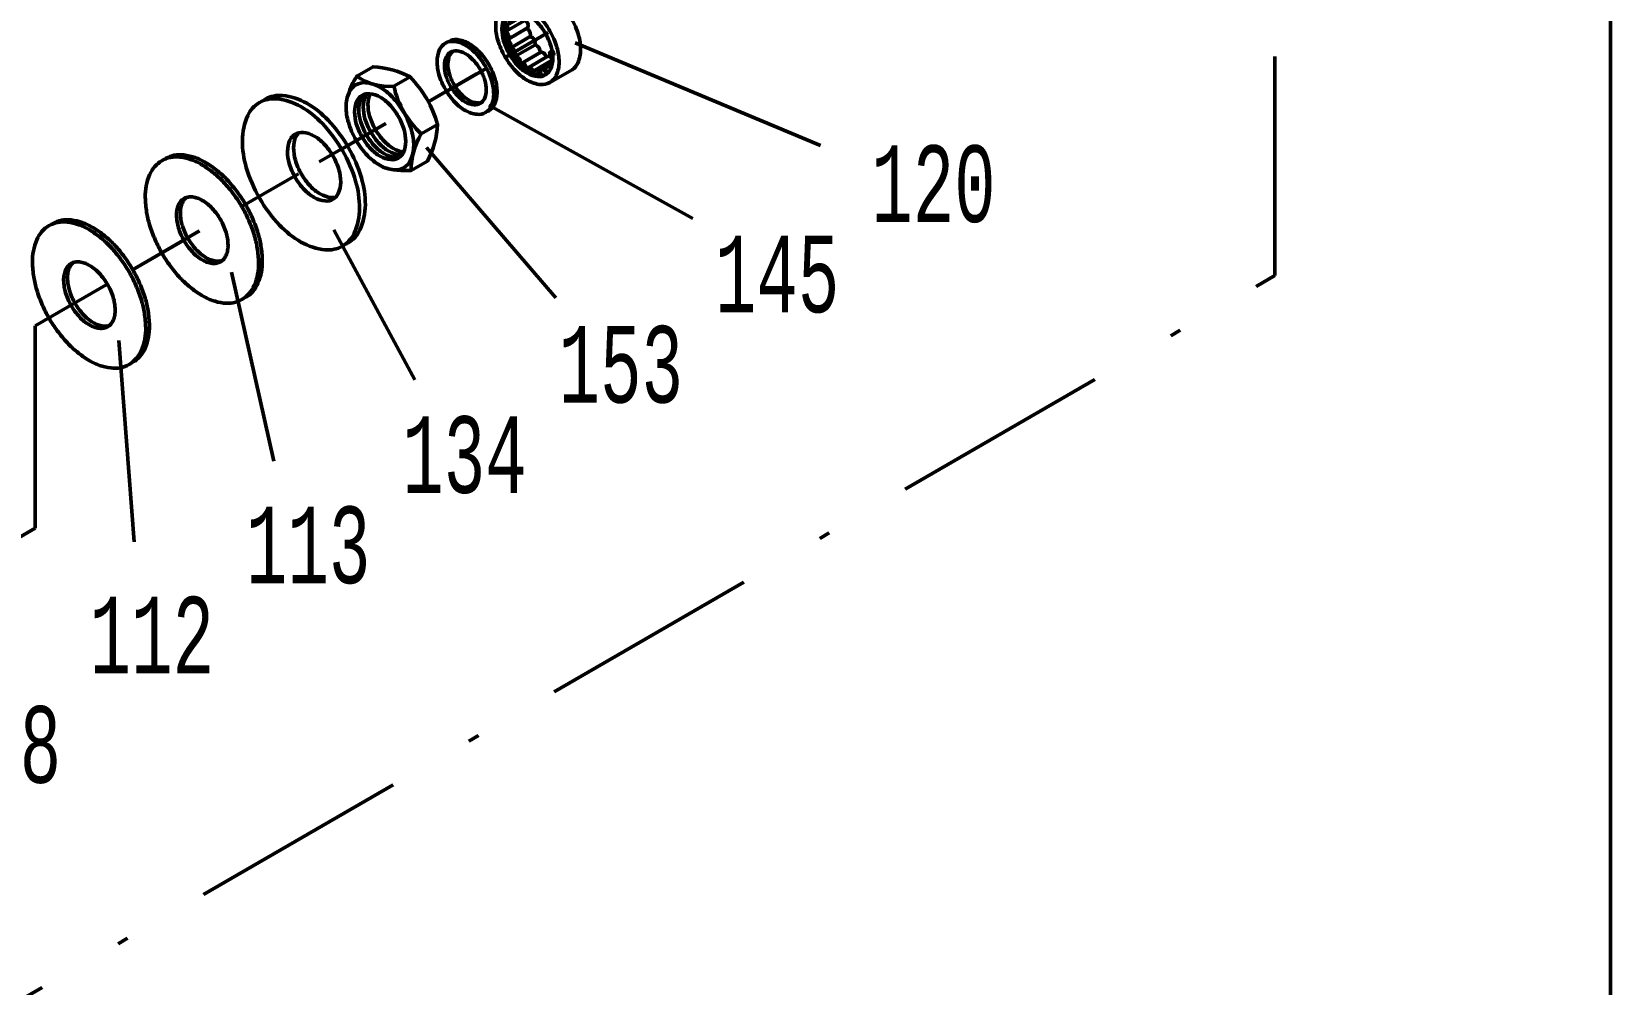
# Model space of a CAD drawing. Extents: x -99 to 181, y -251 to 146.
# Drawn here: x 108.5 to 180.6, y 2.8 to 46.3 of the extents above; entities that cross this region are included whole.
import ezdxf

# ---------------------------------------------------------------- set-up
doc = ezdxf.new("R2010")
doc.units = 0
doc.linetypes.add('STRICHPUNKT2', pattern=[18.5, 10, -4, 0.5, -4])
doc.layers.get('0').update_dxf_attribs({"linetype": 'CONTINUOUS'})
doc.layers.add('LE_ALL', color=7, linetype='CONTINUOUS', lineweight=50)
doc.layers.add('TXT_ALL', color=7, linetype='CONTINUOUS')
doc.styles.add('MONOTXT', font='monotxt.shx')

# ---------------------------------------------------------------- blocks, each defined once
blk = doc.blocks.new('120_00030', base_point=(130.31, 45.273))
at = {"layer": 'LE_ALL', "color": 2}
for p, q in [((130.3, 46.655), (131.037, 47.081)), ((130.405, 46.925), (130.755, 47.127)), ((130.592, 47.107), (130.691, 47.163)), ((130.863, 47.146), (130.924, 47.181)), ((130.188, 46.334), (131.093, 46.856)), ((130.359, 45.553), (131.235, 46.058)), ((130.563, 45.159), (131.467, 45.681)), ((130.839, 44.837), (131.743, 45.359)), ((131.16, 44.653), (132.065, 45.175)), ((131.482, 44.548), (132.269, 45.002)), ((131.784, 44.568), (132.141, 44.774))]:
    blk.add_line(p, q, dxfattribs=at)
for points in [[(130.108, 45.157, 0.058752), (130.603, 44.494, 0.072341), (131.132, 44.077, 0.106617), (131.731, 43.884, 0.156851), (132.155, 43.975, 0.156851), (132.446, 44.297, 0.106617), (132.579, 44.912, 0.072341), (132.482, 45.579, 0.058752), (132.155, 46.339, 0.058752), (131.66, 47.002, 0.072341), (131.132, 47.419, 0.106617), (130.532, 47.612, 0.156851), (130.108, 47.52, 0.156851), (129.817, 47.199, 0.106617), (129.684, 46.583, 0.072341), (129.781, 45.917, 0.058752), (130.108, 45.157)], [(132.217, 44.012), (133.174, 44.565, 0.141437), (133.429, 44.864, 0.106617), (133.562, 45.48, 0.072341), (133.465, 46.146, 0.058752), (133.138, 46.906, 0.058752), (132.643, 47.569, 0.072341), (132.114, 47.986, 0.106617), (131.515, 48.179, 0.153932), (131.098, 48.092), (130.184, 47.564)], [(130.31, 45.273, 0.058752), (130.707, 44.741, 0.072341), (131.132, 44.406, 0.106617), (131.613, 44.251, 0.156851), (131.953, 44.324, 0.156851), (132.187, 44.583, 0.106617), (132.294, 45.077, 0.072341), (132.216, 45.612, 0.058752), (131.953, 46.222, 0.058752), (131.556, 46.755, 0.072341), (131.132, 47.09, 0.106617), (130.65, 47.245, 0.156851), (130.31, 47.171, 0.156851), (130.076, 46.913, 0.106617), (129.969, 46.419, 0.072341), (130.047, 45.884, 0.058752), (130.31, 45.273)], [(130.338, 47.177, 0.11072), (130.188, 46.978, 0.106617), (130.082, 46.484, 0.072341), (130.159, 45.949, 0.058752), (130.422, 45.338, 0.058752), (130.819, 44.805, 0.072341), (131.244, 44.471, 0.106617), (131.725, 44.316, 0.11072), (131.972, 44.346)], [(130.087, 46.342, 0.0957), (130.144, 46.325, 0.156851), (130.189, 46.334, 0.156851), (130.22, 46.369, 0.106617), (130.234, 46.434, 0.072341), (130.224, 46.504, 0.058752), (130.189, 46.585, 0.058752), (130.137, 46.655, 0.053385), (130.1, 46.695, 0.001506), (130.104, 46.691, 0.072341), (130.16, 46.647, 0.106617), (130.223, 46.627, 0.156851), (130.268, 46.636, 0.156851), (130.299, 46.67, 0.106617), (130.313, 46.736, 0.072341), (130.303, 46.806, 0.058752), (130.268, 46.887, 0.058752), (130.216, 46.957, 0.036845), (130.192, 46.986, 0.016886), (130.209, 46.967, 0.072341), (130.265, 46.923, 0.106617), (130.328, 46.902, 0.156851), (130.373, 46.912, 0.156851), (130.404, 46.946, 0.106617), (130.418, 47.011, 0.072341), (130.408, 47.082, 0.058752), (130.373, 47.163, 0.024692), (130.353, 47.194)], [(130.372, 47.202, 0.043669), (130.412, 47.151, 0.072341), (130.468, 47.107, 0.106617), (130.532, 47.086, 0.156851), (130.577, 47.096, 0.156851), (130.608, 47.13, 0.106617), (130.622, 47.195, 0.052511), (130.616, 47.247)], [(130.631, 47.246, 0.047442), (130.675, 47.19, 0.072341), (130.731, 47.146, 0.106617), (130.795, 47.126, 0.156851), (130.84, 47.135, 0.156851), (130.87, 47.169, 0.049048), (130.88, 47.199)], [(131.079, 46.848, 0.155868), (131.11, 46.882, 0.106617), (131.124, 46.947, 0.072341), (131.114, 47.018, 0.058752), (131.079, 47.099, 0.023053), (131.06, 47.128)], [(130.161, 45.943, 0.047558), (130.19, 45.937, 0.156851), (130.235, 45.947, 0.156851), (130.266, 45.981, 0.106617), (130.28, 46.047, 0.072341), (130.27, 46.117, 0.058752), (130.235, 46.198, 0.058752), (130.183, 46.268, 0.072341), (130.127, 46.312, 0.066685), (130.088, 46.328)], [(130.241, 45.946), (131.143, 46.476, 0.076557), (131.156, 46.495, 0.106617), (131.17, 46.56, 0.072341), (131.16, 46.631, 0.058752), (131.125, 46.711, 0.058752), (131.072, 46.782, 0.052394), (131.033, 46.815)], [(131.463, 45.693, 0.071281), (131.474, 45.711, 0.106617), (131.488, 45.777, 0.072341), (131.478, 45.847, 0.058752), (131.443, 45.928, 0.058752), (131.391, 45.998, 0.072341), (131.335, 46.042, 0.106617), (131.271, 46.063, 0.104909), (131.238, 46.066, 0.123874), (131.261, 46.094, 0.106617), (131.275, 46.16, 0.072341), (131.265, 46.23, 0.058752), (131.23, 46.311, 0.058752), (131.178, 46.381, 0.059825), (131.132, 46.419)], [(130.317, 45.538, 0.084194), (130.34, 45.547, 0.156851), (130.371, 45.581, 0.106617), (130.385, 45.646, 0.072341), (130.375, 45.717, 0.058752), (130.34, 45.797, 0.058752), (130.288, 45.868, 0.072341), (130.232, 45.912, 0.106617), (130.168, 45.932, 0.013968), (130.164, 45.933)], [(130.536, 45.156, 0.063053), (130.554, 45.164, 0.156851), (130.585, 45.198, 0.106617), (130.599, 45.263, 0.072341), (130.588, 45.334, 0.058752), (130.554, 45.414, 0.058752), (130.501, 45.485, 0.072341), (130.445, 45.529, 0.106617), (130.382, 45.549, 0.156851), (130.337, 45.54, 0.063053), (130.322, 45.528)], [(131.71, 45.351, 0.064461), (131.715, 45.392, 0.072341), (131.705, 45.462, 0.058752), (131.67, 45.543, 0.058752), (131.618, 45.613, 0.072341), (131.561, 45.658, 0.08431), (131.512, 45.676)], [(131.108, 44.569, 0.072341), (131.097, 44.64, 0.058752), (131.063, 44.721, 0.058752), (131.01, 44.791, 0.072341), (130.954, 44.835, 0.106617), (130.891, 44.856, 0.156851), (130.846, 44.846, 0.156851), (130.815, 44.812, 0.00201), (130.812, 44.814, 0.105218), (130.825, 44.878, 0.072341), (130.815, 44.949, 0.058752), (130.78, 45.029, 0.058752), (130.728, 45.1, 0.072341), (130.672, 45.144, 0.106617), (130.608, 45.164, 0.156851), (130.563, 45.155, 0.071688), (130.547, 45.141)], [(131.991, 45.137, 0.017042), (131.987, 45.154, 0.058752), (131.952, 45.234, 0.058752), (131.9, 45.305, 0.072341), (131.844, 45.349, 0.106617), (131.78, 45.369, 0.091864), (131.753, 45.367)], [(132.201, 44.615, 0.022377), (132.179, 44.64, 0.072341), (132.123, 44.684, 0.106617), (132.06, 44.705, 0.156851), (132.015, 44.695, 0.156851), (131.984, 44.661, 0.106617), (131.97, 44.596, 0.072341), (131.98, 44.525, 0.058752), (132.015, 44.444, 0.040846), (132.049, 44.394)], [(132.234, 45.093, 0.019046), (132.215, 45.114, 0.072341), (132.159, 45.159, 0.106617), (132.096, 45.179, 0.156851), (132.051, 45.169, 0.001538), (132.05, 45.169)], [(132.281, 44.904, 0.072453), (132.237, 44.915, 0.156851), (132.192, 44.905, 0.156851), (132.161, 44.871, 0.106617), (132.147, 44.806, 0.072341), (132.157, 44.735, 0.058752), (132.192, 44.655, 0.01935), (132.207, 44.63)], [(132.288, 45.225, 32.108582), (132.277, 45.22, 0.156851), (132.246, 45.186, 0.106617), (132.232, 45.121, 0.072341), (132.243, 45.05, 0.058752), (132.277, 44.97, 0.012846), (132.287, 44.953)], [(131.423, 44.386, 0.065354), (131.413, 44.45, 0.058752), (131.378, 44.53, 0.058752), (131.326, 44.601, 0.072341), (131.269, 44.645, 0.106617), (131.206, 44.665, 0.156851), (131.161, 44.656, 0.156851), (131.13, 44.622, 0.106617), (131.116, 44.556)], [(131.734, 44.315, 0.024109), (131.728, 44.338, 0.058752), (131.693, 44.419, 0.058752), (131.641, 44.489, 0.072341), (131.585, 44.533, 0.106617), (131.521, 44.554, 0.156851), (131.476, 44.544, 0.156851), (131.445, 44.51, 0.106617), (131.431, 44.445, 0.066332), (131.44, 44.38)], [(132.023, 44.372, 0.044194), (131.995, 44.432, 0.058752), (131.943, 44.502, 0.072341), (131.887, 44.547, 0.106617), (131.823, 44.567, 0.156851), (131.778, 44.557, 0.156851), (131.747, 44.523, 0.106617), (131.733, 44.458, 0.072341), (131.744, 44.387, 0.058752), (131.778, 44.307)]]:
    blk.add_lwpolyline(points, format="xyb", dxfattribs=at)
blk.add_arc((131.119, 57.058), 12.501, -90.01162, -90.01138, dxfattribs=at)
blk = doc.blocks.new('134_00031', base_point=(118.901, 38.696))
at = {"layer": 'LE_ALL', "color": 2}
for points in [[(122.812, 36.595, 0.029222), (122.949, 36.664, 0.156851), (123.487, 37.258, 0.106617), (123.732, 38.396, 0.072341), (123.553, 39.627, 0.058752), (122.949, 41.033, 0.058752), (122.034, 42.259, 0.072341), (121.057, 43.03, 0.106617), (119.949, 43.386, 0.156851), (119.166, 43.217), (118.901, 43.064)], [(118.901, 38.696, 0.058752), (119.816, 37.47, 0.072341), (120.793, 36.699, 0.106617), (121.901, 36.342, 0.156851), (122.684, 36.511, 0.156851), (123.223, 37.105, 0.106617), (123.468, 38.243, 0.072341), (123.289, 39.475, 0.058752), (122.684, 40.88, 0.058752), (121.77, 42.106, 0.072341), (120.793, 42.877, 0.106617), (119.685, 43.233, 0.156851), (118.901, 43.064, 0.156851), (118.363, 42.47, 0.106617), (118.118, 41.332, 0.072341), (118.297, 40.101, 0.058752), (118.901, 38.696)], [(120.535, 39.639, 0.058752), (120.95, 39.083, 0.072341), (121.394, 38.733, 0.106617), (121.897, 38.571, 0.156851), (122.252, 38.648, 0.156851), (122.496, 38.917, 0.106617), (122.608, 39.434, 0.072341), (122.526, 39.993, 0.058752), (122.252, 40.63, 0.058752), (121.837, 41.187, 0.072341), (121.394, 41.537, 0.106617), (120.891, 41.698, 0.156851), (120.535, 41.622, 0.156851), (120.291, 41.352, 0.106617), (120.18, 40.836, 0.072341), (120.261, 40.277, 0.058752), (120.535, 39.639)], [(120.684, 41.682, 0.087977), (120.567, 41.511, 0.106617), (120.455, 40.995, 0.072341), (120.537, 40.436, 0.058752), (120.811, 39.798, 0.058752), (121.226, 39.242, 0.072341), (121.669, 38.892, 0.106617), (122.172, 38.73, 0.087977), (122.379, 38.746)]]:
    blk.add_lwpolyline(points, format="xyb", dxfattribs=at)
blk = doc.blocks.new('113_00032', base_point=(115.282, 35.056))
at = {"layer": 'LE_ALL', "color": 2}
for points in [[(115.282, 35.056, 0.036434), (115.721, 34.647, 0.032425), (116.272, 34.258, 0.053743), (116.743, 34.035, 0.052649), (117.261, 33.914, 0.079165), (117.704, 33.929, 0.083138), (118.1, 34.077, 0.083138), (118.426, 34.346, 0.079165), (118.661, 34.722, 0.052648), (118.815, 35.231, 0.053743), (118.857, 35.751, 0.032425), (118.796, 36.422, 0.036434), (118.661, 37.007, 0.027049), (118.409, 37.687, 0.028593), (118.1, 38.299, 0.028593), (117.724, 38.873, 0.027049), (117.261, 39.431, 0.036434), (116.823, 39.841, 0.032425), (116.272, 40.229, 0.053743), (115.8, 40.452, 0.052648), (115.282, 40.573, 0.079165), (114.839, 40.558, 0.083138), (114.443, 40.41, 0.083138), (114.117, 40.142, 0.079165), (113.883, 39.765, 0.052648), (113.729, 39.256, 0.053743), (113.686, 38.736, 0.032425), (113.747, 38.065, 0.036434), (113.883, 37.48, 0.027049), (114.135, 36.801, 0.028593), (114.443, 36.188, 0.028593), (114.82, 35.615, 0.027049), (115.282, 35.056)], [(118.269, 34.175, 0.083138), (118.595, 34.443, 0.079165), (118.83, 34.82, 0.052648), (118.984, 35.329, 0.053743), (119.027, 35.848, 0.032425), (118.966, 36.52, 0.036434), (118.83, 37.105, 0.027049), (118.578, 37.784, 0.028593), (118.269, 38.397, 0.028593), (117.893, 38.97, 0.027049), (117.431, 39.528, 0.036434), (116.992, 39.938, 0.032425), (116.441, 40.327, 0.053743), (115.97, 40.55, 0.052648), (115.452, 40.671, 0.079165), (115.008, 40.656, 0.083138), (114.613, 40.508)], [(115.635, 38.749, 0.083138), (115.455, 38.682, 0.083138), (115.307, 38.559, 0.079165), (115.2, 38.388, 0.052648), (115.13, 38.156, 0.053743), (115.11, 37.92, 0.032425), (115.138, 37.614, 0.036434), (115.2, 37.348, 0.027049), (115.315, 37.039, 0.028593), (115.455, 36.76, 0.028593), (115.626, 36.499, 0.027049), (115.837, 36.245, 0.036434), (116.036, 36.058, 0.032425), (116.287, 35.881, 0.053743), (116.502, 35.78, 0.052648), (116.738, 35.725, 0.079165), (116.939, 35.732, 0.083138), (117.119, 35.799, 0.083138), (117.268, 35.921, 0.079165), (117.375, 36.092, 0.052648), (117.445, 36.324, 0.053743), (117.464, 36.561, 0.032425), (117.436, 36.866, 0.036434), (117.375, 37.133, 0.027049), (117.26, 37.442, 0.028593), (117.119, 37.721, 0.028593), (116.948, 37.982, 0.027049), (116.738, 38.236, 0.036434), (116.538, 38.422, 0.032425), (116.287, 38.599, 0.053743), (116.073, 38.701, 0.052648), (115.837, 38.756, 0.079165), (115.635, 38.749)], [(115.548, 38.725, 0.03895), (115.483, 38.661, 0.079165), (115.377, 38.49, 0.052648), (115.306, 38.258, 0.053743), (115.287, 38.022, 0.032425), (115.315, 37.716, 0.036434), (115.377, 37.45, 0.027049), (115.491, 37.141, 0.028593), (115.632, 36.862, 0.028593), (115.803, 36.601, 0.027049), (116.014, 36.347, 0.036434), (116.213, 36.16, 0.032425), (116.464, 35.983, 0.053743), (116.678, 35.882, 0.052648), (116.914, 35.827, 0.079165), (117.116, 35.834, 0.03895), (117.203, 35.858)]]:
    blk.add_lwpolyline(points, format="xyb", dxfattribs=at)
blk = doc.blocks.new('112_00033', base_point=(113.115, 31.21))
at = {"layer": 'LE_ALL', "color": 2}
for points in [[(109.685, 37.593, 0.083138), (109.289, 37.445, 0.083138), (108.963, 37.177, 0.079165), (108.729, 36.8, 0.052648), (108.575, 36.291, 0.053743), (108.532, 35.771, 0.032425), (108.593, 35.1, 0.036434), (108.729, 34.515, 0.027049), (108.981, 33.836, 0.028593), (109.289, 33.223, 0.028593), (109.666, 32.65, 0.027049), (110.128, 32.091, 0.036434), (110.567, 31.681, 0.032425), (111.118, 31.293, 0.053743), (111.589, 31.07, 0.052648), (112.107, 30.949, 0.079165), (112.55, 30.964, 0.083138), (112.946, 31.112, 0.083138), (113.272, 31.381, 0.079165), (113.507, 31.757, 0.052648), (113.661, 32.266, 0.053743), (113.703, 32.786, 0.032425), (113.642, 33.457, 0.036434), (113.507, 34.042, 0.027049), (113.254, 34.722, 0.028593), (112.946, 35.334, 0.028593), (112.57, 35.907, 0.027049), (112.107, 36.466, 0.036434), (111.669, 36.876, 0.032425), (111.118, 37.264, 0.053743), (110.646, 37.487, 0.052648), (110.128, 37.608, 0.079165), (109.685, 37.593)], [(113.115, 31.21, 0.083138), (113.441, 31.478, 0.079165), (113.676, 31.855, 0.052648), (113.83, 32.364, 0.053743), (113.873, 32.883, 0.032425), (113.812, 33.555, 0.036434), (113.676, 34.14, 0.027049), (113.424, 34.819, 0.028593), (113.115, 35.432, 0.028593), (112.739, 36.005, 0.027049), (112.276, 36.563, 0.036434), (111.838, 36.973, 0.032425), (111.287, 37.362, 0.053743), (110.816, 37.585, 0.052649), (110.298, 37.706, 0.079165), (109.854, 37.691, 0.083138), (109.459, 37.543)], [(110.481, 35.784, 0.083138), (110.301, 35.717, 0.083138), (110.153, 35.594, 0.079165), (110.046, 35.423, 0.052648), (109.976, 35.191, 0.053743), (109.956, 34.955, 0.032425), (109.984, 34.649, 0.036434), (110.046, 34.383, 0.027049), (110.161, 34.074, 0.028593), (110.301, 33.795, 0.028593), (110.472, 33.534, 0.027049), (110.683, 33.28, 0.036434), (110.882, 33.093, 0.032425), (111.133, 32.916, 0.053743), (111.348, 32.815, 0.052648), (111.584, 32.76, 0.079165), (111.785, 32.767, 0.083138), (111.965, 32.834, 0.083138), (112.114, 32.956, 0.079165), (112.221, 33.127, 0.052648), (112.291, 33.359, 0.053743), (112.31, 33.596, 0.032425), (112.282, 33.901, 0.036434), (112.221, 34.168, 0.027049), (112.106, 34.477, 0.028593), (111.965, 34.756, 0.028593), (111.794, 35.017, 0.027049), (111.584, 35.271, 0.036434), (111.384, 35.457, 0.032425), (111.133, 35.634, 0.053743), (110.919, 35.736, 0.052648), (110.683, 35.791, 0.079165), (110.481, 35.784)], [(110.394, 35.76, 0.03895), (110.329, 35.696, 0.079165), (110.223, 35.525, 0.052648), (110.152, 35.293, 0.053743), (110.133, 35.057, 0.032425), (110.161, 34.751, 0.036434), (110.223, 34.485, 0.027049), (110.337, 34.176, 0.028593), (110.478, 33.897, 0.028593), (110.649, 33.636, 0.027049), (110.859, 33.382, 0.036434), (111.059, 33.195, 0.032425), (111.31, 33.018, 0.053743), (111.524, 32.917, 0.052648), (111.76, 32.862, 0.079165), (111.962, 32.868, 0.03895), (112.049, 32.893)]]:
    blk.add_lwpolyline(points, format="xyb", dxfattribs=at)
blk = doc.blocks.new('145_00035', base_point=(127.625, 43.802))
at = {"layer": 'LE_ALL', "color": 2}
for points in [[(127.386, 43.664, 0.058752), (127.828, 43.072, 0.072341), (128.3, 42.699, 0.106617), (128.835, 42.527, 0.156851), (129.213, 42.609, 0.156851), (129.473, 42.896, 0.106617), (129.592, 43.445, 0.072341), (129.505, 44.04, 0.058752), (129.213, 44.719, 0.058752), (128.772, 45.311, 0.072341), (128.3, 45.683, 0.106617), (127.764, 45.856, 0.156851), (127.386, 45.774, 0.156851), (127.126, 45.487, 0.106617), (127.008, 44.937, 0.072341), (127.094, 44.343, 0.058752), (127.386, 43.664)], [(127.625, 43.802, 0.058752), (127.951, 43.364, 0.072341), (128.3, 43.089, 0.106617), (128.695, 42.962, 0.156851), (128.975, 43.022, 0.156851), (129.167, 43.234, 0.106617), (129.254, 43.64, 0.072341), (129.19, 44.08, 0.058752), (128.975, 44.581, 0.058752), (128.648, 45.018, 0.072341), (128.3, 45.294, 0.106617), (127.904, 45.421, 0.156851), (127.625, 45.36, 0.156851), (127.433, 45.148, 0.106617), (127.345, 44.742, 0.072341), (127.409, 44.303, 0.058752), (127.625, 43.802)], [(129.266, 42.643, 0.045489), (129.37, 42.691, 0.156851), (129.63, 42.978, 0.106617), (129.749, 43.528, 0.072341), (129.662, 44.122, 0.058752), (129.37, 44.801, 0.058752), (128.929, 45.393, 0.072341), (128.457, 45.766, 0.106617), (127.921, 45.938, 0.156851), (127.543, 45.856, 0.024876), (127.49, 45.822)], [(127.724, 45.403, 0.118694), (127.59, 45.231, 0.106617), (127.502, 44.825, 0.072341), (127.566, 44.385, 0.058752), (127.782, 43.884, 0.058752), (128.108, 43.447, 0.072341), (128.457, 43.171, 0.106617), (128.852, 43.044, 0.097865), (129.032, 43.062)]]:
    blk.add_lwpolyline(points, format="xyb", dxfattribs=at)
blk = doc.blocks.new('153_00036', base_point=(123.305, 41.351))
at = {"layer": 'LE_ALL', "color": 2}
for points in [[(125.775, 44.236, 0.106797), (124.083, 44.698), (123.34, 44.269)], [(125.087, 39.993, 0.043995), (125.825, 39.965), (126.568, 40.394, 0.113026), (127.027, 42.067, 0.124062), (125.775, 44.236), (125.032, 43.807, -0.180488), (123.34, 44.269, 0.076497), (122.96, 43.417)], [(123.305, 41.351, 0.058752), (123.833, 40.643, 0.072341), (124.397, 40.199, 0.106617), (125.036, 39.993, 0.156851), (125.488, 40.09, 0.156851), (125.799, 40.433, 0.106617), (125.941, 41.09, 0.072341), (125.837, 41.801, 0.058752), (125.488, 42.612, 0.058752), (124.961, 43.319, 0.072341), (124.397, 43.764, 0.106617), (123.757, 43.97, 0.156851), (123.305, 43.872, 0.156851), (122.995, 43.529, 0.106617), (122.853, 42.873, 0.072341), (122.956, 42.162, 0.058752), (123.305, 41.351)], [(123.584, 41.485, 0.058752), (123.983, 40.95, 0.072341), (124.41, 40.613, 0.106617), (124.894, 40.458, 0.156851), (125.236, 40.531, 0.156851), (125.47, 40.791, 0.106617), (125.578, 41.287, 0.072341), (125.499, 41.825, 0.058752), (125.236, 42.438, 0.058752), (124.836, 42.973, 0.072341), (124.41, 43.31, 0.106617), (123.926, 43.465, 0.156851), (123.584, 43.392, 0.156851), (123.349, 43.132, 0.106617), (123.242, 42.636, 0.072341), (123.32, 42.098, 0.058752), (123.584, 41.485)], [(123.686, 43.438, 0.107092), (123.542, 43.243, 0.106617), (123.435, 42.747, 0.072341), (123.513, 42.209, 0.058752), (123.777, 41.596, 0.058752), (124.176, 41.061, 0.072341), (124.602, 40.724, 0.106617), (125.086, 40.569, 0.107092), (125.326, 40.596)], [(123.806, 43.465, 0.052911), (123.745, 43.361, 0.106617), (123.638, 42.864, 0.072341), (123.716, 42.326, 0.058752), (123.98, 41.713, 0.058752), (124.379, 41.178, 0.072341), (124.805, 40.841, 0.106617), (125.289, 40.686, 0.052911), (125.409, 40.687)], [(123.947, 43.463, 0.102179), (123.849, 42.986, 0.072341), (123.927, 42.448, 0.058752), (124.191, 41.835, 0.058752), (124.59, 41.3, 0.072341), (125.016, 40.963, 0.102179), (125.479, 40.81)], [(127.027, 42.067), (126.284, 41.638, 0.135837), (125.825, 39.965)]]:
    blk.add_lwpolyline(points, format="xyb", dxfattribs=at)
blk.add_arc((129.275, 44.811), 4.36, -166.69353, -133.30647, dxfattribs=at)
blk = doc.blocks.new('DK12_3_00011', base_point=(123.455, 68.094))
at = {"layer": 'LE_ALL', "color": 2}
for p, q in [((133.313, 45.783), (144.508, 41.1)), ((129.366, 42.938), (138.691, 37.768)), ((126.52, 41.011), (132.431, 34.156)), ((122.297, 37.248), (125.988, 30.407)), ((117.615, 35.321), (119.558, 26.695)), ((112.474, 32.201), (113.175, 23.01))]:
    blk.add_line(p, q, dxfattribs=at)
at = {"layer": 'LE_ALL', "color": 2, "linetype": 'STRICHPUNKT2'}
for p, q in [((126.632, 43.11), (128.815, 44.37)), ((127.516, 43.62), (129.252, 44.622)), ((120.684, 39.81), (118.064, 38.298)), ((115.662, 36.911), (113.101, 35.433)), ((116.167, 37.202), (113.606, 35.724))]:
    blk.add_line(p, q, dxfattribs=at)
for points in [[(36.232, -39.332), (165.261, 35.163), (165.261, 89.428), (155.962, 84.06)], [(132.083, 46.257), (130.088, 45.105), (132.083, 46.257)], [(122.56, 40.893), (124.67, 42.112), (121.631, 40.357)], [(112.005, 34.799), (108.658, 32.867), (108.658, 23.634), (100.518, 18.935)]]:
    blk.add_lwpolyline(points, dxfattribs=at)
for name, p in [('120_00030', (130.31, 45.273)), ('145_00035', (127.625, 43.802)), ('153_00036', (123.305, 41.351)), ('134_00031', (118.901, 38.696)), ('113_00032', (115.282, 35.056)), ('112_00033', (113.115, 31.21))]:
    blk.add_blockref(name, p)
at = {"layer": 'TXT_ALL', "color": 2, "style": 'MONOTXT', "width": 0.625}
for s, p in [('120', (146.833, 37.61)), ('145', (139.695, 33.489)), ('153', (132.558, 29.368)), ('134', (125.42, 25.247)), ('113', (118.283, 21.126)), ('112', (111.145, 17.005)), ('108', (104.164, 12.018))]:
    blk.add_text(s, height=3.5, dxfattribs=at).set_placement(p)
blk = doc.blocks.new('001_0000_00001', base_point=(-43.892, 35.5))
blk.add_blockref('DK12_3_00011', (123.455, 68.094))
blk = doc.blocks.new('DINA3_00080', base_point=(180.584, 135.66))
at = {"layer": 'LE_ALL'}
blk.add_lwpolyline([(180.584, 135.66), (180.584, -241.34, -0.414214), (170.584, -251.34), (-88.916, -251.34, -0.414214), (-98.916, -241.34), (-98.916, 135.66, -0.414214), (-88.916, 145.66), (170.584, 145.66, -0.414214), (180.584, 135.66)], format="xyb", dxfattribs=at)

msp = doc.modelspace()

# ---------------------------------------------------------------- block references
for name, p in [('DINA3_00080', (180.584, 135.66)), ('001_0000_00001', (-43.892, 35.5))]:
    msp.add_blockref(name, p)

doc.saveas('drawing.dxf')
